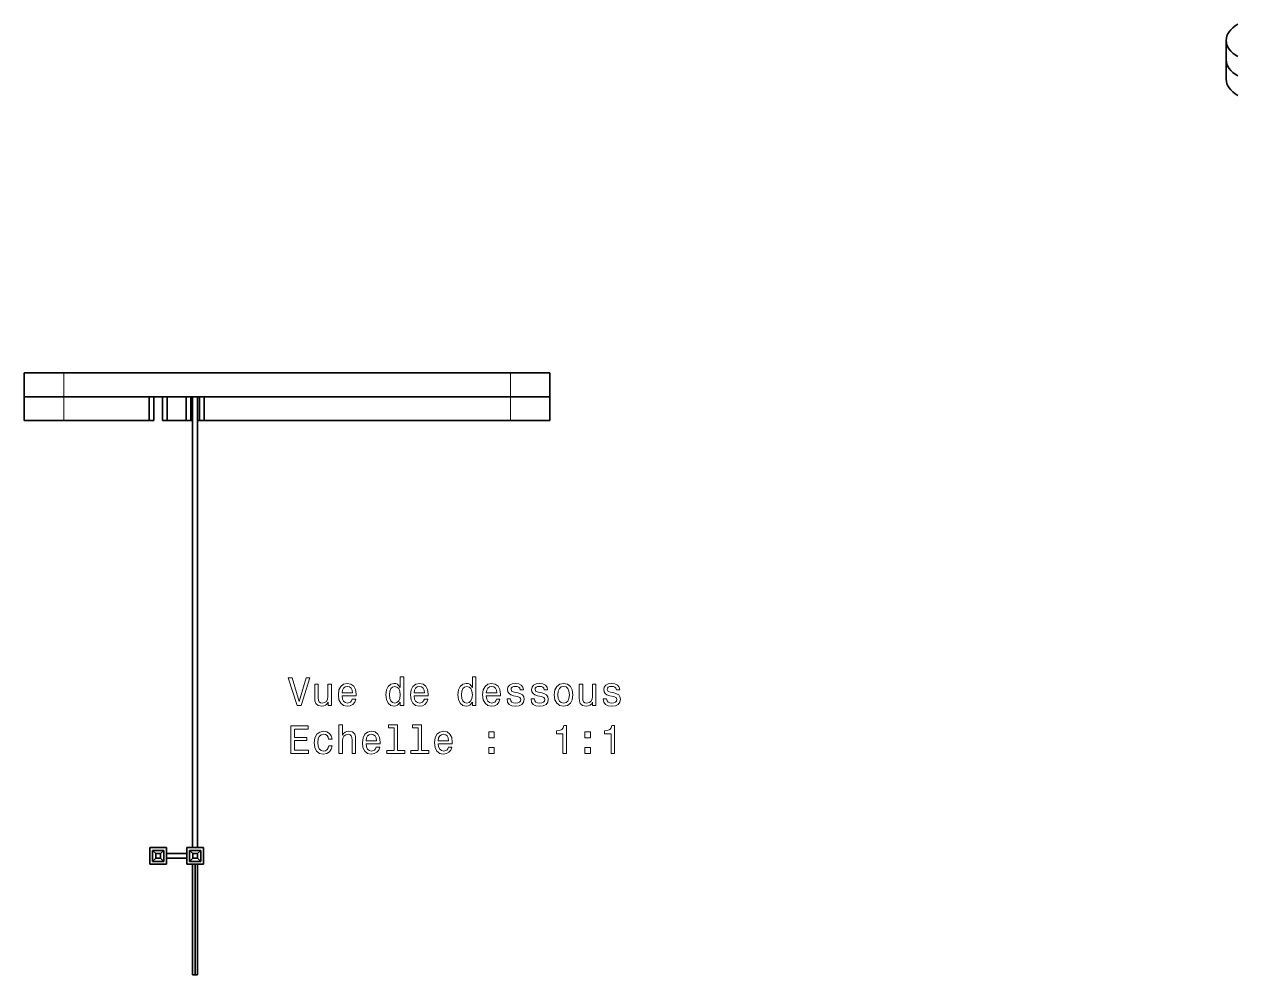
# Model space of a CAD drawing. Extents: x 428 to 891, y 189 to 670.
# Drawn here: x 561.3 to 714.5, y 525.8 to 645.8 of the extents above; entities that cross this region are included whole.
import ezdxf

# ---------------------------------------------------------------- set-up
doc = ezdxf.new("R2010")
doc.units = 0

msp = doc.modelspace()

# ---------------------------------------------------------------- linework, layer by layer
at = {"color": 7, "lineweight": 35, "ltscale": 0.061237}
msp.add_line((713.07, 641.33), (713.07, 643.78), dxfattribs=at)
at = {"color": 7, "lineweight": 35, "ltscale": 0.061238}
msp.add_line((713.07, 638.88), (713.07, 641.33), dxfattribs=at)
at = {"color": 7, "lineweight": 35, "ltscale": 0.075}
for p, q in [((561.31, 598.78), (561.31, 601.78)), ((627.69, 598.78), (627.69, 601.78)), ((561.31, 598.78), (561.31, 595.78)), ((577.09, 595.78), (577.09, 598.78)), ((577.69, 595.78), (577.69, 598.78)), ((578.75, 595.78), (578.75, 598.78)), ((579.35, 595.78), (579.35, 598.78)), ((581.75, 595.78), (581.75, 598.78)), ((582.36, 595.78), (582.36, 598.78)), ((583.42, 595.78), (583.42, 598.78)), ((584.02, 595.78), (584.02, 598.78)), ((627.69, 598.78), (627.69, 595.78))]:
    msp.add_line(p, q, dxfattribs=at)
at = {"color": 7, "lineweight": 35, "ltscale": 0.125}
for p, q in [((566.31, 601.78), (561.31, 601.78)), ((627.69, 601.78), (622.69, 601.78)), ((566.31, 598.78), (561.31, 598.78)), ((566.31, 598.78), (561.31, 598.78)), ((627.69, 598.78), (622.69, 598.78)), ((627.69, 598.78), (622.69, 598.78)), ((566.31, 595.78), (561.31, 595.78)), ((627.69, 595.78), (622.69, 595.78))]:
    msp.add_line(p, q, dxfattribs=at)
at = {"color": 7, "lineweight": 13, "ltscale": 0.075}
for p, q in [((566.31, 598.78), (566.31, 601.78)), ((622.69, 598.78), (622.69, 601.78)), ((566.31, 598.78), (566.31, 595.78)), ((622.69, 598.78), (622.69, 595.78))]:
    msp.add_line(p, q, dxfattribs=at)
at = {"color": 7, "lineweight": 35}
for p, q in [((566.31, 601.78), (622.69, 601.78)), ((566.31, 598.78), (622.69, 598.78)), ((582.57, 541.83), (582.57, 598.78)), ((583.17, 541.83), (583.17, 598.78)), ((584.02, 598.78), (622.69, 598.78)), ((583.17, 541.83), (583.17, 595.78)), ((583.17, 552.62), (583.17, 595.78)), ((583.17, 552.62), (583.17, 595.78)), ((584.02, 595.78), (622.69, 595.78))]:
    msp.add_line(p, q, dxfattribs=at)
at = {"color": 7, "lineweight": 35, "ltscale": 0.26938}
for p, q in [((566.31, 598.78), (577.09, 598.78)), ((566.31, 595.78), (577.09, 595.78))]:
    msp.add_line(p, q, dxfattribs=at)
at = {"color": 7, "lineweight": 35, "ltscale": 0.015132}
for p, q in [((577.69, 598.78), (577.09, 598.78)), ((577.69, 595.78), (577.09, 595.78))]:
    msp.add_line(p, q, dxfattribs=at)
at = {"color": 7, "lineweight": 35, "ltscale": 0.015115}
for p, q in [((579.35, 598.78), (578.75, 598.78)), ((579.35, 595.78), (578.75, 595.78))]:
    msp.add_line(p, q, dxfattribs=at)
at = {"color": 7, "lineweight": 35, "ltscale": 0.060014}
for p, q in [((579.35, 598.78), (581.75, 598.78)), ((579.35, 595.78), (581.75, 595.78))]:
    msp.add_line(p, q, dxfattribs=at)
at = {"color": 7, "lineweight": 35, "ltscale": 0.015123}
for p, q in [((582.36, 598.78), (581.75, 598.78)), ((582.36, 595.78), (581.75, 595.78))]:
    msp.add_line(p, q, dxfattribs=at)
at = {"color": 7, "lineweight": 35, "ltscale": 0.005153}
for p, q in [((582.57, 598.78), (582.36, 598.78)), ((582.57, 595.78), (582.36, 595.78))]:
    msp.add_line(p, q, dxfattribs=at)
at = {"color": 7, "lineweight": 35, "ltscale": 0.006306}
for p, q in [((583.42, 598.78), (583.17, 598.78)), ((583.42, 595.78), (583.17, 595.78))]:
    msp.add_line(p, q, dxfattribs=at)
at = {"color": 7, "lineweight": 35, "ltscale": 0.015125}
for p, q in [((584.02, 598.78), (583.42, 598.78)), ((584.02, 595.78), (583.42, 595.78))]:
    msp.add_line(p, q, dxfattribs=at)
at = {"color": 7, "lineweight": 35, "ltscale": 0.015045}
msp.add_line((621.99, 595.78), (621.39, 595.78), dxfattribs=at)
at = {"color": 7, "lineweight": 35, "ltscale": 0.015404}
msp.add_line((622.61, 595.78), (621.99, 595.78), dxfattribs=at)
at = {"color": 7, "lineweight": 35, "ltscale": 0.035355}
for p, q in [((583.17, 551.21), (583.17, 552.62)), ((583.17, 552.62), (583.17, 551.21)), ((583.17, 544.95), (583.17, 546.36)), ((583.17, 546.36), (583.17, 544.95))]:
    msp.add_line(p, q, dxfattribs=at)
at = {"color": 7, "lineweight": 35, "ltscale": 0.12122}
msp.add_line((583.17, 551.21), (583.17, 546.36), dxfattribs=at)
msp.add_line((583.17, 551.21), (583.17, 546.36), dxfattribs=at)
at = {"color": 7, "lineweight": 35, "ltscale": 0.07804}
msp.add_line((583.17, 544.95), (583.17, 541.83), dxfattribs=at)
at = {"color": 7, "lineweight": 35, "ltscale": 0.052501}
for p, q in [((577.17, 539.73), (577.17, 541.83)), ((579.27, 541.83), (579.27, 539.73)), ((581.84, 541.83), (581.84, 539.73)), ((581.84, 541.83), (583.94, 541.83)), ((583.94, 539.73), (583.94, 541.83)), ((583.94, 539.73), (581.84, 539.73))]:
    msp.add_line(p, q, dxfattribs=at)
at = {"color": 7, "lineweight": 35, "ltscale": 0.052499}
for p, q in [((579.27, 541.83), (577.17, 541.83)), ((577.17, 539.73), (579.27, 539.73))]:
    msp.add_line(p, q, dxfattribs=at)
at = {"color": 7, "lineweight": 35, "ltscale": 0.034999}
for p, q in [((577.52, 541.48), (577.52, 540.08)), ((578.92, 540.08), (578.92, 541.48)), ((583.59, 541.48), (582.19, 541.48)), ((582.19, 540.08), (582.19, 541.48)), ((583.59, 541.48), (583.59, 540.08)), ((582.19, 540.08), (583.59, 540.08))]:
    msp.add_line(p, q, dxfattribs=at)
at = {"color": 7, "lineweight": 35, "ltscale": 0.035001}
for p, q in [((577.52, 541.48), (578.92, 541.48)), ((578.92, 540.08), (577.52, 540.08))]:
    msp.add_line(p, q, dxfattribs=at)
at = {"color": 7, "lineweight": 35, "ltscale": 0.014142}
for p, q in [((577.52, 541.48), (577.92, 541.08)), ((578.92, 541.48), (578.52, 541.08)), ((577.52, 540.08), (577.92, 540.48)), ((578.92, 540.08), (578.52, 540.48))]:
    msp.add_line(p, q, dxfattribs=at)
at = {"color": 7, "lineweight": 35, "ltscale": 0.014999}
for p, q in [((577.92, 541.08), (578.52, 541.08)), ((578.52, 540.48), (577.92, 540.48)), ((582.59, 525.78), (583.19, 525.78))]:
    msp.add_line(p, q, dxfattribs=at)
at = {"color": 7, "lineweight": 35, "ltscale": 0.015001}
for p, q in [((577.92, 541.08), (577.92, 540.48)), ((578.52, 540.48), (578.52, 541.08)), ((582.59, 540.48), (582.59, 541.08)), ((583.19, 541.08), (582.59, 541.08)), ((583.19, 541.08), (583.19, 540.48)), ((582.59, 540.48), (583.19, 540.48))]:
    msp.add_line(p, q, dxfattribs=at)
at = {"color": 7, "lineweight": 35, "ltscale": 0.064221}
for p, q in [((579.27, 541.08), (581.84, 541.08)), ((579.27, 540.48), (581.84, 540.48))]:
    msp.add_line(p, q, dxfattribs=at)
at = {"color": 7, "lineweight": 35, "ltscale": 0.014141}
for p, q in [((582.19, 541.48), (582.59, 541.08)), ((583.59, 541.48), (583.19, 541.08)), ((582.19, 540.08), (582.59, 540.48)), ((583.59, 540.08), (583.19, 540.48))]:
    msp.add_line(p, q, dxfattribs=at)
at = {"color": 7, "lineweight": 35, "ltscale": 0.34875}
for p, q in [((582.57, 525.78), (582.57, 539.73)), ((582.88, 539.73), (582.88, 525.78)), ((583.19, 525.78), (583.19, 539.73)), ((583.19, 539.73), (583.19, 525.78))]:
    msp.add_line(p, q, dxfattribs=at)
at = {"color": 7, "lineweight": 35, "ltscale": 0.007799}
msp.add_line((582.88, 525.78), (582.57, 525.78), dxfattribs=at)
at = {"color": 7, "lineweight": 35, "ltscale": 0.007797}
msp.add_line((583.19, 525.78), (582.88, 525.78), dxfattribs=at)
at = {"color": 7, "lineweight": 13}
for points in [[(596.9, 563.28), (596.02, 560.3), (595.12, 563.28), (594.64, 563.28), (595.77, 559.78), (596.27, 559.78), (597.37, 563.28)], [(600.1, 562.49), (599.65, 562.49), (599.65, 560.92), (599.6, 560.56), (599.46, 560.3), (599.23, 560.14), (598.93, 560.09), (598.7, 560.13), (598.54, 560.25), (598.46, 560.45), (598.44, 560.75), (598.44, 562.49), (597.99, 562.49), (597.99, 560.71), (598.01, 560.35), (598.11, 560.05), (598.4, 559.78), (598.87, 559.68), (599.12, 559.72), (599.34, 559.81), (599.52, 559.97), (599.67, 560.19), (599.67, 559.78), (600.1, 559.78)], [(601.43, 561), (603.21, 561), (603.21, 561.21), (603.13, 561.79), (602.91, 562.22), (602.56, 562.49), (602.09, 562.58), (601.63, 562.48), (601.28, 562.2), (601.05, 561.74), (600.97, 561.14), (601.05, 560.51), (601.27, 560.06), (601.62, 559.78), (602.07, 559.68), (602.47, 559.75), (602.79, 559.92), (603.03, 560.19), (603.16, 560.56), (602.73, 560.56), (602.63, 560.35), (602.5, 560.2), (602.13, 560.08), (601.84, 560.14), (601.63, 560.31), (601.48, 560.6), (601.43, 560.99)], [(608.78, 560.2), (608.78, 559.78), (609.23, 559.78), (609.23, 563.4), (608.79, 563.4), (608.79, 562.07), (608.45, 562.46), (608.24, 562.55), (608.01, 562.58), (607.58, 562.48), (607.24, 562.2), (607.03, 561.75), (606.95, 561.14), (607.03, 560.52), (607.24, 560.07), (607.58, 559.78), (608.01, 559.68), (608.24, 559.72), (608.45, 559.81)], [(610.54, 561), (612.32, 561), (612.32, 561.21), (612.24, 561.79), (612.02, 562.22), (611.67, 562.49), (611.2, 562.58), (610.74, 562.48), (610.39, 562.2), (610.16, 561.74), (610.08, 561.14), (610.15, 560.51), (610.38, 560.06), (610.73, 559.78), (611.18, 559.68), (611.58, 559.75), (611.9, 559.92), (612.14, 560.19), (612.27, 560.56), (611.83, 560.56), (611.74, 560.35), (611.61, 560.2), (611.24, 560.08), (610.95, 560.14), (610.73, 560.31), (610.59, 560.6), (610.54, 560.99)], [(617.89, 560.2), (617.89, 559.78), (618.33, 559.78), (618.33, 563.4), (617.9, 563.4), (617.9, 562.07), (617.56, 562.46), (617.35, 562.55), (617.11, 562.58), (616.69, 562.48), (616.35, 562.2), (616.14, 561.75), (616.06, 561.14), (616.14, 560.52), (616.35, 560.07), (616.69, 559.78), (617.11, 559.68), (617.35, 559.72), (617.56, 559.81)], [(619.65, 561), (621.43, 561), (621.43, 561.21), (621.35, 561.79), (621.13, 562.22), (620.78, 562.49), (620.31, 562.58), (619.85, 562.48), (619.49, 562.2), (619.27, 561.74), (619.19, 561.14), (619.26, 560.51), (619.49, 560.06), (619.84, 559.78), (620.29, 559.68), (620.68, 559.75), (621.01, 559.92), (621.24, 560.19), (621.38, 560.56), (620.94, 560.56), (620.85, 560.35), (620.72, 560.2), (620.35, 560.08), (620.06, 560.14), (619.84, 560.31), (619.7, 560.6), (619.65, 560.99)], [(623.62, 561.36), (623.2, 561.46), (622.88, 561.57), (622.77, 561.81), (622.8, 561.98), (622.91, 562.1), (623.08, 562.17), (623.33, 562.2), (623.56, 562.17), (623.75, 562.08), (623.87, 561.95), (623.92, 561.77), (624.36, 561.77), (624.36, 561.78), (624.28, 562.1), (624.07, 562.36), (623.75, 562.52), (623.33, 562.58), (622.9, 562.52), (622.59, 562.36), (622.39, 562.11), (622.33, 561.8), (622.37, 561.49), (622.52, 561.28), (622.75, 561.13), (623.09, 561.02), (623.58, 560.9), (623.88, 560.78), (623.96, 560.68), (623.99, 560.52), (623.95, 560.34), (623.83, 560.2), (623.63, 560.11), (623.37, 560.08), (623.09, 560.11), (622.89, 560.21), (622.75, 560.38), (622.7, 560.62), (622.27, 560.62), (622.34, 560.22), (622.55, 559.92), (622.87, 559.75), (623.33, 559.68), (623.8, 559.75), (624.15, 559.92), (624.36, 560.21), (624.44, 560.58), (624.38, 560.89), (624.22, 561.11), (623.97, 561.25)], [(626.66, 561.36), (626.23, 561.46), (625.91, 561.57), (625.81, 561.81), (625.84, 561.98), (625.94, 562.1), (626.12, 562.17), (626.36, 562.2), (626.6, 562.17), (626.79, 562.08), (626.91, 561.95), (626.96, 561.77), (627.39, 561.77), (627.39, 561.78), (627.32, 562.1), (627.11, 562.36), (626.79, 562.52), (626.36, 562.58), (625.93, 562.52), (625.62, 562.36), (625.43, 562.11), (625.36, 561.8), (625.41, 561.49), (625.55, 561.28), (625.78, 561.13), (626.12, 561.02), (626.62, 560.9), (626.92, 560.78), (627, 560.68), (627.03, 560.52), (626.98, 560.34), (626.86, 560.2), (626.67, 560.11), (626.4, 560.08), (626.13, 560.11), (625.92, 560.21), (625.79, 560.38), (625.73, 560.62), (625.3, 560.62), (625.37, 560.22), (625.58, 559.92), (625.91, 559.75), (626.36, 559.68), (626.84, 559.75), (627.19, 559.92), (627.4, 560.21), (627.47, 560.58), (627.42, 560.89), (627.26, 561.11), (627, 561.25)], [(628.24, 561.13), (628.32, 560.51), (628.55, 560.06), (628.92, 559.78), (629.41, 559.68), (629.9, 559.78), (630.27, 560.06), (630.5, 560.51), (630.59, 561.13), (630.5, 561.75), (630.27, 562.2), (629.9, 562.48), (629.41, 562.58), (628.92, 562.48), (628.55, 562.2), (628.32, 561.75)], [(633.49, 562.49), (633.05, 562.49), (633.05, 560.92), (633, 560.56), (632.85, 560.3), (632.63, 560.14), (632.33, 560.09), (632.09, 560.13), (631.94, 560.25), (631.86, 560.45), (631.84, 560.75), (631.84, 562.49), (631.39, 562.49), (631.39, 560.71), (631.41, 560.35), (631.5, 560.05), (631.79, 559.78), (632.26, 559.68), (632.52, 559.72), (632.73, 559.81), (632.92, 559.97), (633.07, 560.19), (633.07, 559.78), (633.49, 559.78)], [(635.77, 561.36), (635.34, 561.46), (635.02, 561.57), (634.92, 561.81), (634.95, 561.98), (635.05, 562.1), (635.22, 562.17), (635.47, 562.2), (635.71, 562.17), (635.89, 562.08), (636.02, 561.95), (636.07, 561.77), (636.5, 561.77), (636.5, 561.78), (636.42, 562.1), (636.22, 562.36), (635.89, 562.52), (635.47, 562.58), (635.04, 562.52), (634.73, 562.36), (634.53, 562.11), (634.47, 561.8), (634.52, 561.49), (634.66, 561.28), (634.89, 561.13), (635.23, 561.02), (635.72, 560.9), (636.03, 560.78), (636.11, 560.68), (636.14, 560.52), (636.09, 560.34), (635.97, 560.2), (635.77, 560.11), (635.51, 560.08), (635.23, 560.11), (635.03, 560.21), (634.9, 560.38), (634.84, 560.62), (634.41, 560.62), (634.48, 560.22), (634.69, 559.92), (635.02, 559.75), (635.47, 559.68), (635.95, 559.75), (636.29, 559.92), (636.51, 560.21), (636.58, 560.58), (636.53, 560.89), (636.37, 561.11), (636.11, 561.25)], [(601.43, 561.38), (601.49, 561.73), (601.63, 561.98), (601.83, 562.14), (602.11, 562.19), (602.37, 562.14), (602.58, 561.98), (602.71, 561.73), (602.75, 561.38)], [(608.08, 562.18), (608.37, 562.11), (608.6, 561.92), (608.73, 561.59), (608.78, 561.14), (608.73, 560.68), (608.6, 560.35), (608.37, 560.15), (608.08, 560.08), (607.8, 560.15), (607.59, 560.35), (607.45, 560.68), (607.41, 561.14), (607.45, 561.58), (607.59, 561.91), (607.8, 562.11)], [(610.54, 561.38), (610.6, 561.73), (610.73, 561.98), (610.94, 562.14), (611.21, 562.19), (611.48, 562.14), (611.69, 561.98), (611.81, 561.73), (611.86, 561.38)], [(617.19, 562.18), (617.48, 562.11), (617.7, 561.92), (617.84, 561.59), (617.89, 561.14), (617.84, 560.68), (617.7, 560.35), (617.48, 560.15), (617.19, 560.08), (616.91, 560.15), (616.7, 560.35), (616.56, 560.68), (616.51, 561.14), (616.56, 561.58), (616.7, 561.91), (616.91, 562.11)], [(619.65, 561.38), (619.71, 561.73), (619.84, 561.98), (620.05, 562.14), (620.32, 562.19), (620.59, 562.14), (620.8, 561.98), (620.92, 561.73), (620.97, 561.38)], [(628.69, 561.14), (628.74, 561.59), (628.88, 561.92), (629.11, 562.12), (629.41, 562.19), (629.72, 562.12), (629.94, 561.92), (630.09, 561.59), (630.14, 561.14), (630.09, 560.68), (629.94, 560.34), (629.72, 560.14), (629.41, 560.08), (629.11, 560.14), (628.88, 560.34), (628.74, 560.68)], [(594.96, 553.73), (597.18, 553.73), (597.18, 554.16), (595.42, 554.16), (595.42, 555.34), (596.99, 555.34), (596.99, 555.76), (595.42, 555.76), (595.42, 556.81), (597.14, 556.81), (597.14, 557.23), (594.96, 557.23)], [(599.73, 555.54), (600.17, 555.54), (600.08, 555.95), (599.87, 556.26), (599.53, 556.46), (599.09, 556.54), (598.61, 556.43), (598.24, 556.15), (598.01, 555.69), (597.92, 555.08), (598, 554.47), (598.23, 554.01), (598.59, 553.73), (599.07, 553.64), (599.51, 553.71), (599.85, 553.92), (600.08, 554.26), (600.18, 554.7), (599.76, 554.7), (599.68, 554.42), (599.54, 554.21), (599.34, 554.07), (599.09, 554.03), (598.78, 554.1), (598.56, 554.3), (598.42, 554.63), (598.38, 555.09), (598.42, 555.55), (598.56, 555.88), (598.79, 556.08), (599.09, 556.15), (599.35, 556.1), (599.55, 555.99), (599.68, 555.79)], [(601.05, 553.73), (601.49, 553.73), (601.49, 555.3), (601.54, 555.65), (601.68, 555.92), (601.91, 556.08), (602.21, 556.14), (602.45, 556.09), (602.6, 555.95), (602.68, 555.72), (602.71, 555.42), (602.71, 553.73), (603.15, 553.73), (603.15, 555.51), (603.13, 555.87), (603.04, 556.17), (602.74, 556.44), (602.28, 556.54), (602.02, 556.5), (601.81, 556.4), (601.63, 556.25), (601.49, 556.05), (601.49, 557.35), (601.05, 557.35)], [(604.47, 554.96), (606.25, 554.96), (606.25, 555.16), (606.17, 555.74), (605.95, 556.18), (605.6, 556.44), (605.13, 556.54), (604.67, 556.43), (604.31, 556.15), (604.09, 555.69), (604.01, 555.09), (604.08, 554.47), (604.31, 554.01), (604.66, 553.73), (605.11, 553.64), (605.5, 553.7), (605.83, 553.87), (606.06, 554.15), (606.2, 554.51), (605.76, 554.51), (605.67, 554.31), (605.54, 554.16), (605.17, 554.03), (604.88, 554.09), (604.66, 554.27), (604.52, 554.55), (604.47, 554.94)], [(608, 556.98), (608, 554.1), (607.09, 554.1), (607.09, 553.73), (609.35, 553.73), (609.35, 554.1), (608.44, 554.1), (608.44, 557.35), (607.3, 557.35), (607.3, 556.98)], [(611.04, 556.98), (611.04, 554.1), (610.12, 554.1), (610.12, 553.73), (612.39, 553.73), (612.39, 554.1), (611.48, 554.1), (611.48, 557.35), (610.34, 557.35), (610.34, 556.98)], [(613.58, 554.96), (615.35, 554.96), (615.36, 555.16), (615.28, 555.74), (615.06, 556.18), (614.7, 556.44), (614.23, 556.54), (613.78, 556.43), (613.42, 556.15), (613.2, 555.69), (613.11, 555.09), (613.19, 554.47), (613.42, 554.01), (613.77, 553.73), (614.22, 553.64), (614.61, 553.7), (614.94, 553.87), (615.17, 554.15), (615.31, 554.51), (614.87, 554.51), (614.78, 554.31), (614.65, 554.16), (614.27, 554.03), (613.99, 554.09), (613.77, 554.27), (613.63, 554.55), (613.58, 554.94)], [(619.96, 555.69), (620.65, 555.69), (620.65, 556.44), (619.96, 556.44)], [(629.32, 553.73), (629.78, 553.73), (629.78, 557.26), (629.44, 557.26), (629.35, 556.95), (629.17, 556.74), (628.89, 556.62), (628.51, 556.58), (628.51, 556.22), (629.32, 556.22)], [(632.1, 555.69), (632.8, 555.69), (632.8, 556.44), (632.1, 556.44)], [(635.4, 553.73), (635.85, 553.73), (635.85, 557.26), (635.51, 557.26), (635.42, 556.95), (635.24, 556.74), (634.96, 556.62), (634.58, 556.58), (634.58, 556.22), (635.4, 556.22)], [(604.47, 555.33), (604.53, 555.68), (604.66, 555.94), (604.87, 556.09), (605.14, 556.15), (605.41, 556.09), (605.62, 555.94), (605.74, 555.68), (605.79, 555.33)], [(613.58, 555.33), (613.63, 555.68), (613.77, 555.94), (613.98, 556.09), (614.25, 556.15), (614.52, 556.09), (614.72, 555.94), (614.85, 555.68), (614.89, 555.33)], [(619.96, 553.73), (620.65, 553.73), (620.65, 554.48), (619.96, 554.48)], [(632.1, 553.73), (632.8, 553.73), (632.8, 554.48), (632.1, 554.48)]]:
    msp.add_lwpolyline(points, close=True, dxfattribs=at)
at = {"color": 7, "lineweight": 35}
for centre, start_param, end_param in [((718.07, 643.78), 2.356194, 3.141593), ((718.07, 643.78), 3.141593, 3.926991), ((718.07, 641.33), 3.141593, 3.926991), ((718.07, 641.33), 3.141593, 3.926991), ((718.07, 638.88), 3.141593, 3.926991)]:
    msp.add_ellipse(centre, major_axis=(5, 0), ratio=0.57735, start_param=start_param, end_param=end_param, dxfattribs=at)

doc.saveas('drawing.dxf')
